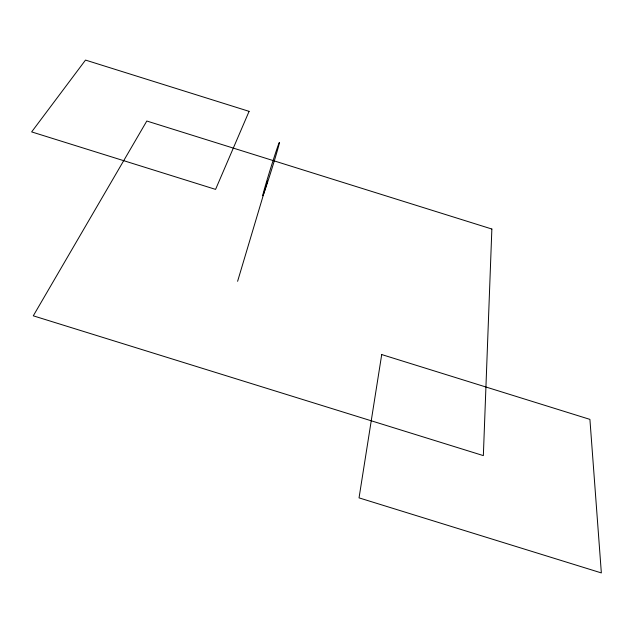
<?xml version="1.0" encoding="UTF-8"?>
<svg xmlns="http://www.w3.org/2000/svg" width="633" height="633" viewBox="0 0 633 633"><rect width="100%" height="100%" fill="white"/><g stroke="black" fill="none" stroke-linecap="round" stroke-linejoin="round"><path stroke-width="0.95" d="M237.604 281.305L267.609 180.809M491.865 229.027L483.351 455.61L33.288 315.82L146.809 121.022L491.865 229.027M381.715 354.559L359.038 497.87L601.35 572.92L589.909 419.378L381.715 354.559M249.093 111.353L215.576 189.386L31.65 131.909L85.51 60.08L249.093 111.353M267.268 183.23A27.868 0.657 -72.7 0 0 279.422 142.488A27.868 0.657 -72.7 0 0 266.612 181.505A27.868 0.657 -72.7 0 0 267.268 183.23"/></g></svg>
